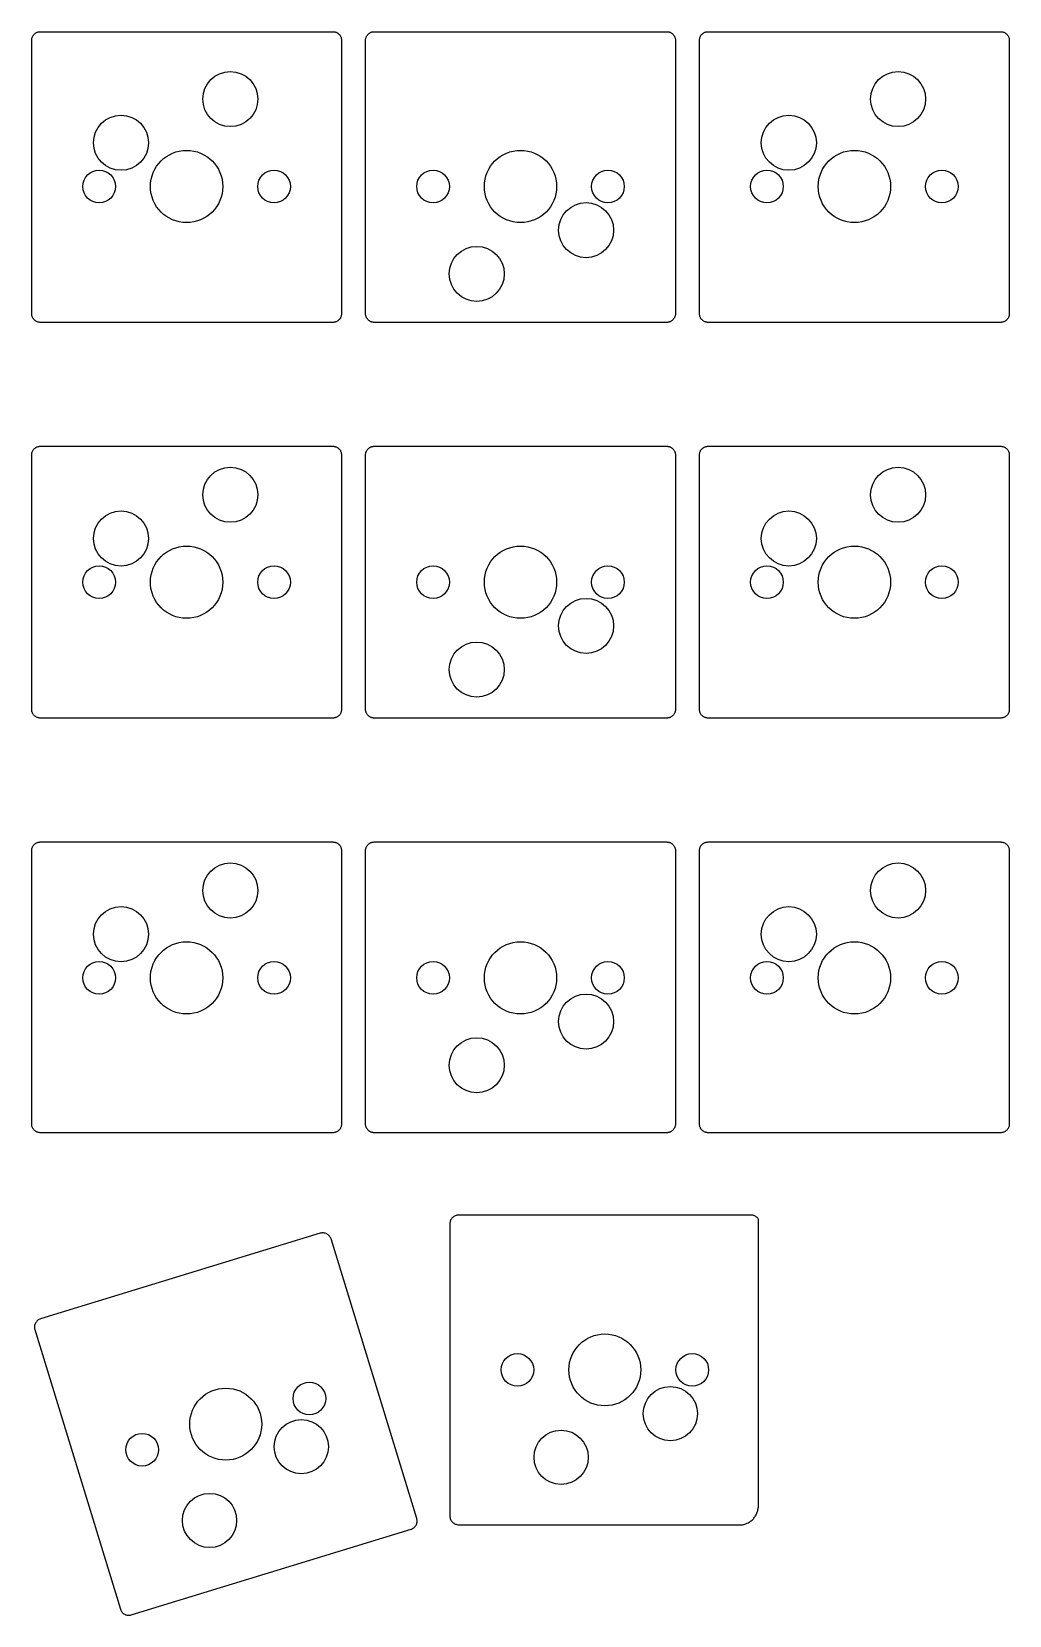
# Model space of a CAD drawing. Header units: millimetres. Extents: x 0.2 to 97, y -94.5 to -0.2.
# Drawn here: x 0.2 to 57, y -92.3 to -0.2 of the extents above; entities that cross this region are included whole.
import ezdxf

# ---------------------------------------------------------------- set-up
doc = ezdxf.new("R2010")
doc.units = ezdxf.units.MM
doc.layers.add('backer_cutting', color=7, linetype='Continuous')

msp = doc.modelspace()

# ---------------------------------------------------------------- linework, layer by layer
at = {"layer": 'backer_cutting'}
for p, q in [((0.2, -0.7), (0.201, -0.667)), ((0.2, -16.6), (0.2, -0.7)), ((0.201, -0.667), (0.204, -0.635)), ((0.204, -0.635), (0.21, -0.602)), ((0.21, -0.602), (0.217, -0.571)), ((0.217, -0.571), (0.227, -0.539)), ((0.227, -0.539), (0.238, -0.509)), ((0.238, -0.509), (0.252, -0.479)), ((0.252, -0.479), (0.267, -0.45)), ((0.267, -0.45), (0.284, -0.422)), ((0.284, -0.422), (0.303, -0.396)), ((0.303, -0.396), (0.324, -0.37)), ((0.324, -0.37), (0.346, -0.346)), ((0.346, -0.346), (0.37, -0.324)), ((0.37, -0.324), (0.396, -0.303)), ((0.396, -0.303), (0.422, -0.284)), ((0.422, -0.284), (0.45, -0.267)), ((0.45, -0.267), (0.479, -0.252)), ((0.479, -0.252), (0.509, -0.238)), ((0.509, -0.238), (0.539, -0.227)), ((0.539, -0.227), (0.571, -0.217)), ((0.571, -0.217), (0.602, -0.21)), ((0.602, -0.21), (0.635, -0.204)), ((0.635, -0.204), (0.667, -0.201)), ((0.667, -0.201), (0.7, -0.2)), ((0.7, -0.2), (17.7, -0.2)), ((17.7, -0.2), (17.733, -0.201)), ((17.733, -0.201), (17.765, -0.204)), ((17.765, -0.204), (17.798, -0.21)), ((17.798, -0.21), (17.829, -0.217)), ((17.829, -0.217), (17.861, -0.227)), ((17.861, -0.227), (17.891, -0.238)), ((17.891, -0.238), (17.921, -0.252)), ((17.921, -0.252), (17.95, -0.267)), ((17.95, -0.267), (17.978, -0.284)), ((17.978, -0.284), (18.004, -0.303)), ((18.004, -0.303), (18.03, -0.324)), ((18.03, -0.324), (18.054, -0.346)), ((18.054, -0.346), (18.076, -0.37)), ((18.076, -0.37), (18.097, -0.396)), ((18.097, -0.396), (18.116, -0.422)), ((18.116, -0.422), (18.133, -0.45)), ((18.133, -0.45), (18.148, -0.479)), ((18.148, -0.479), (18.162, -0.509)), ((18.162, -0.509), (18.173, -0.539)), ((18.173, -0.539), (18.183, -0.571)), ((18.183, -0.571), (18.19, -0.602)), ((18.19, -0.602), (18.196, -0.635)), ((18.196, -0.635), (18.199, -0.667)), ((18.199, -0.667), (18.2, -0.7)), ((18.2, -0.7), (18.2, -16.6)), ((19.6, -0.7), (19.601, -0.667)), ((19.6, -16.6), (19.6, -0.7)), ((19.601, -0.667), (19.604, -0.635)), ((19.604, -0.635), (19.61, -0.602)), ((19.61, -0.602), (19.617, -0.571)), ((19.617, -0.571), (19.627, -0.539)), ((19.627, -0.539), (19.638, -0.509)), ((19.638, -0.509), (19.652, -0.479)), ((19.652, -0.479), (19.667, -0.45)), ((19.667, -0.45), (19.684, -0.422)), ((19.684, -0.422), (19.703, -0.396)), ((19.703, -0.396), (19.724, -0.37)), ((19.724, -0.37), (19.746, -0.346)), ((19.746, -0.346), (19.77, -0.324)), ((19.77, -0.324), (19.796, -0.303)), ((19.796, -0.303), (19.822, -0.284)), ((19.822, -0.284), (19.85, -0.267)), ((19.85, -0.267), (19.879, -0.252)), ((19.879, -0.252), (19.909, -0.238)), ((19.909, -0.238), (19.939, -0.227)), ((19.939, -0.227), (19.971, -0.217)), ((19.971, -0.217), (20.002, -0.21)), ((20.002, -0.21), (20.035, -0.204)), ((20.035, -0.204), (20.067, -0.201)), ((20.067, -0.201), (20.1, -0.2)), ((20.1, -0.2), (37.1, -0.2)), ((37.1, -0.2), (37.133, -0.201)), ((37.133, -0.201), (37.165, -0.204)), ((37.165, -0.204), (37.198, -0.21)), ((37.198, -0.21), (37.229, -0.217)), ((37.229, -0.217), (37.261, -0.227)), ((37.261, -0.227), (37.291, -0.238)), ((37.291, -0.238), (37.321, -0.252)), ((37.321, -0.252), (37.35, -0.267)), ((37.35, -0.267), (37.378, -0.284)), ((37.378, -0.284), (37.404, -0.303)), ((37.404, -0.303), (37.43, -0.324)), ((37.43, -0.324), (37.454, -0.346)), ((37.454, -0.346), (37.476, -0.37)), ((37.476, -0.37), (37.497, -0.396)), ((37.497, -0.396), (37.516, -0.422)), ((37.516, -0.422), (37.533, -0.45)), ((37.533, -0.45), (37.548, -0.479)), ((37.548, -0.479), (37.562, -0.509)), ((37.562, -0.509), (37.573, -0.539)), ((37.573, -0.539), (37.583, -0.571)), ((37.583, -0.571), (37.59, -0.602)), ((37.59, -0.602), (37.596, -0.635)), ((37.596, -0.635), (37.599, -0.667)), ((37.599, -0.667), (37.6, -0.7)), ((37.6, -0.7), (37.6, -16.6)), ((39, -0.7), (39.001, -0.667)), ((39, -16.6), (39, -0.7)), ((39.001, -0.667), (39.004, -0.635)), ((39.004, -0.635), (39.01, -0.602)), ((39.01, -0.602), (39.017, -0.571)), ((39.017, -0.571), (39.027, -0.539)), ((39.027, -0.539), (39.038, -0.509)), ((39.038, -0.509), (39.052, -0.479)), ((39.052, -0.479), (39.067, -0.45)), ((39.067, -0.45), (39.084, -0.422)), ((39.084, -0.422), (39.103, -0.396)), ((39.103, -0.396), (39.124, -0.37)), ((39.124, -0.37), (39.146, -0.346)), ((39.146, -0.346), (39.17, -0.324)), ((39.17, -0.324), (39.196, -0.303)), ((39.196, -0.303), (39.222, -0.284)), ((39.222, -0.284), (39.25, -0.267)), ((39.25, -0.267), (39.279, -0.252)), ((39.279, -0.252), (39.309, -0.238)), ((39.309, -0.238), (39.339, -0.227)), ((39.339, -0.227), (39.371, -0.217)), ((39.371, -0.217), (39.402, -0.21)), ((39.402, -0.21), (39.435, -0.204)), ((39.435, -0.204), (39.467, -0.201)), ((39.467, -0.201), (39.5, -0.2)), ((39.5, -0.2), (56.5, -0.2)), ((56.5, -0.2), (56.533, -0.201)), ((56.533, -0.201), (56.565, -0.204)), ((56.565, -0.204), (56.598, -0.21)), ((56.598, -0.21), (56.629, -0.217)), ((56.629, -0.217), (56.661, -0.227)), ((56.661, -0.227), (56.691, -0.238)), ((56.691, -0.238), (56.721, -0.252)), ((56.721, -0.252), (56.75, -0.267)), ((56.75, -0.267), (56.778, -0.284)), ((56.778, -0.284), (56.804, -0.303)), ((56.804, -0.303), (56.83, -0.324)), ((56.83, -0.324), (56.854, -0.346)), ((56.854, -0.346), (56.876, -0.37)), ((56.876, -0.37), (56.897, -0.396)), ((56.897, -0.396), (56.916, -0.422)), ((56.916, -0.422), (56.933, -0.45)), ((56.933, -0.45), (56.948, -0.479)), ((56.948, -0.479), (56.962, -0.509)), ((56.962, -0.509), (56.973, -0.539)), ((56.973, -0.539), (56.983, -0.571)), ((56.983, -0.571), (56.99, -0.602)), ((56.99, -0.602), (56.996, -0.635)), ((56.996, -0.635), (56.999, -0.667)), ((56.999, -0.667), (57, -0.7)), ((57, -0.7), (57, -16.6)), ((0.201, -16.633), (0.2, -16.6)), ((0.204, -16.665), (0.201, -16.633)), ((0.21, -16.698), (0.204, -16.665)), ((0.217, -16.729), (0.21, -16.698)), ((0.227, -16.761), (0.217, -16.729)), ((0.238, -16.791), (0.227, -16.761)), ((0.252, -16.821), (0.238, -16.791)), ((0.267, -16.85), (0.252, -16.821)), ((0.284, -16.878), (0.267, -16.85)), ((0.303, -16.904), (0.284, -16.878)), ((0.324, -16.93), (0.303, -16.904)), ((0.346, -16.954), (0.324, -16.93)), ((0.37, -16.976), (0.346, -16.954)), ((0.396, -16.997), (0.37, -16.976)), ((0.422, -17.016), (0.396, -16.997)), ((0.45, -17.033), (0.422, -17.016)), ((0.479, -17.048), (0.45, -17.033)), ((0.509, -17.062), (0.479, -17.048)), ((0.539, -17.073), (0.509, -17.062)), ((0.571, -17.083), (0.539, -17.073)), ((0.602, -17.09), (0.571, -17.083)), ((0.635, -17.096), (0.602, -17.09)), ((0.667, -17.099), (0.635, -17.096)), ((0.7, -17.1), (0.667, -17.099)), ((17.7, -17.1), (0.7, -17.1)), ((17.733, -17.099), (17.7, -17.1)), ((17.765, -17.096), (17.733, -17.099)), ((17.798, -17.09), (17.765, -17.096)), ((17.829, -17.083), (17.798, -17.09)), ((17.861, -17.073), (17.829, -17.083)), ((17.891, -17.062), (17.861, -17.073)), ((17.921, -17.048), (17.891, -17.062)), ((17.95, -17.033), (17.921, -17.048)), ((17.978, -17.016), (17.95, -17.033)), ((18.004, -16.997), (17.978, -17.016)), ((18.03, -16.976), (18.004, -16.997)), ((18.054, -16.954), (18.03, -16.976)), ((18.076, -16.93), (18.054, -16.954)), ((18.097, -16.904), (18.076, -16.93)), ((18.116, -16.878), (18.097, -16.904)), ((18.133, -16.85), (18.116, -16.878)), ((18.148, -16.821), (18.133, -16.85)), ((18.162, -16.791), (18.148, -16.821)), ((18.173, -16.761), (18.162, -16.791)), ((18.183, -16.729), (18.173, -16.761)), ((18.19, -16.698), (18.183, -16.729)), ((18.196, -16.665), (18.19, -16.698)), ((18.199, -16.633), (18.196, -16.665)), ((18.2, -16.6), (18.199, -16.633)), ((19.601, -16.633), (19.6, -16.6)), ((19.604, -16.665), (19.601, -16.633)), ((19.61, -16.698), (19.604, -16.665)), ((19.617, -16.729), (19.61, -16.698)), ((19.627, -16.761), (19.617, -16.729)), ((19.638, -16.791), (19.627, -16.761)), ((19.652, -16.821), (19.638, -16.791)), ((19.667, -16.85), (19.652, -16.821)), ((19.684, -16.878), (19.667, -16.85)), ((19.703, -16.904), (19.684, -16.878)), ((19.724, -16.93), (19.703, -16.904)), ((19.746, -16.954), (19.724, -16.93)), ((19.77, -16.976), (19.746, -16.954)), ((19.796, -16.997), (19.77, -16.976)), ((19.822, -17.016), (19.796, -16.997)), ((19.85, -17.033), (19.822, -17.016)), ((19.879, -17.048), (19.85, -17.033)), ((19.909, -17.062), (19.879, -17.048)), ((19.939, -17.073), (19.909, -17.062)), ((19.971, -17.083), (19.939, -17.073)), ((20.002, -17.09), (19.971, -17.083)), ((20.035, -17.096), (20.002, -17.09)), ((20.067, -17.099), (20.035, -17.096)), ((20.1, -17.1), (20.067, -17.099)), ((37.1, -17.1), (20.1, -17.1)), ((37.133, -17.099), (37.1, -17.1)), ((37.165, -17.096), (37.133, -17.099)), ((37.198, -17.09), (37.165, -17.096)), ((37.229, -17.083), (37.198, -17.09)), ((37.261, -17.073), (37.229, -17.083)), ((37.291, -17.062), (37.261, -17.073)), ((37.321, -17.048), (37.291, -17.062)), ((37.35, -17.033), (37.321, -17.048)), ((37.378, -17.016), (37.35, -17.033)), ((37.404, -16.997), (37.378, -17.016)), ((37.43, -16.976), (37.404, -16.997)), ((37.454, -16.954), (37.43, -16.976)), ((37.476, -16.93), (37.454, -16.954)), ((37.497, -16.904), (37.476, -16.93)), ((37.516, -16.878), (37.497, -16.904)), ((37.533, -16.85), (37.516, -16.878)), ((37.548, -16.821), (37.533, -16.85)), ((37.562, -16.791), (37.548, -16.821)), ((37.573, -16.761), (37.562, -16.791)), ((37.583, -16.729), (37.573, -16.761)), ((37.59, -16.698), (37.583, -16.729)), ((37.596, -16.665), (37.59, -16.698)), ((37.599, -16.633), (37.596, -16.665)), ((37.6, -16.6), (37.599, -16.633)), ((39.001, -16.633), (39, -16.6)), ((39.004, -16.665), (39.001, -16.633)), ((39.01, -16.698), (39.004, -16.665)), ((39.017, -16.729), (39.01, -16.698)), ((39.027, -16.761), (39.017, -16.729)), ((39.038, -16.791), (39.027, -16.761)), ((39.052, -16.821), (39.038, -16.791)), ((39.067, -16.85), (39.052, -16.821)), ((39.084, -16.878), (39.067, -16.85)), ((39.103, -16.904), (39.084, -16.878)), ((39.124, -16.93), (39.103, -16.904)), ((39.146, -16.954), (39.124, -16.93)), ((39.17, -16.976), (39.146, -16.954)), ((39.196, -16.997), (39.17, -16.976)), ((39.222, -17.016), (39.196, -16.997)), ((39.25, -17.033), (39.222, -17.016)), ((39.279, -17.048), (39.25, -17.033)), ((39.309, -17.062), (39.279, -17.048)), ((39.339, -17.073), (39.309, -17.062)), ((39.371, -17.083), (39.339, -17.073)), ((39.402, -17.09), (39.371, -17.083)), ((39.435, -17.096), (39.402, -17.09)), ((39.467, -17.099), (39.435, -17.096)), ((39.5, -17.1), (39.467, -17.099)), ((56.5, -17.1), (39.5, -17.1)), ((56.533, -17.099), (56.5, -17.1)), ((56.565, -17.096), (56.533, -17.099)), ((56.598, -17.09), (56.565, -17.096)), ((56.629, -17.083), (56.598, -17.09)), ((56.661, -17.073), (56.629, -17.083)), ((56.691, -17.062), (56.661, -17.073)), ((56.721, -17.048), (56.691, -17.062)), ((56.75, -17.033), (56.721, -17.048)), ((56.778, -17.016), (56.75, -17.033)), ((56.804, -16.997), (56.778, -17.016)), ((56.83, -16.976), (56.804, -16.997)), ((56.854, -16.954), (56.83, -16.976)), ((56.876, -16.93), (56.854, -16.954)), ((56.897, -16.904), (56.876, -16.93)), ((56.916, -16.878), (56.897, -16.904)), ((56.933, -16.85), (56.916, -16.878)), ((56.948, -16.821), (56.933, -16.85)), ((56.962, -16.791), (56.948, -16.821)), ((56.973, -16.761), (56.962, -16.791)), ((56.983, -16.729), (56.973, -16.761)), ((56.99, -16.698), (56.983, -16.729)), ((56.996, -16.665), (56.99, -16.698)), ((56.999, -16.633), (56.996, -16.665)), ((57, -16.6), (56.999, -16.633)), ((0.2, -24.805), (0.201, -24.772)), ((0.2, -39.605), (0.2, -24.805)), ((0.201, -24.772), (0.204, -24.739)), ((0.204, -24.739), (0.21, -24.707)), ((0.21, -24.707), (0.217, -24.675)), ((0.217, -24.675), (0.227, -24.644)), ((0.227, -24.644), (0.238, -24.613)), ((0.238, -24.613), (0.252, -24.583)), ((0.252, -24.583), (0.267, -24.555)), ((0.267, -24.555), (0.284, -24.527)), ((0.284, -24.527), (0.303, -24.5)), ((0.303, -24.5), (0.324, -24.475)), ((0.324, -24.475), (0.346, -24.451)), ((0.346, -24.451), (0.37, -24.429)), ((0.37, -24.429), (0.396, -24.408)), ((0.396, -24.408), (0.422, -24.389)), ((0.422, -24.389), (0.45, -24.372)), ((0.45, -24.372), (0.479, -24.356)), ((0.479, -24.356), (0.509, -24.343)), ((0.509, -24.343), (0.539, -24.331)), ((0.539, -24.331), (0.571, -24.322)), ((0.571, -24.322), (0.602, -24.314)), ((0.602, -24.314), (0.635, -24.309)), ((0.635, -24.309), (0.667, -24.306)), ((0.667, -24.306), (0.7, -24.305)), ((0.7, -24.305), (17.7, -24.305)), ((17.7, -24.305), (17.733, -24.306)), ((17.733, -24.306), (17.765, -24.309)), ((17.765, -24.309), (17.798, -24.314)), ((17.798, -24.314), (17.829, -24.322)), ((17.829, -24.322), (17.861, -24.331)), ((17.861, -24.331), (17.891, -24.343)), ((17.891, -24.343), (17.921, -24.356)), ((17.921, -24.356), (17.95, -24.372)), ((17.95, -24.372), (17.978, -24.389)), ((17.978, -24.389), (18.004, -24.408)), ((18.004, -24.408), (18.03, -24.429)), ((18.03, -24.429), (18.054, -24.451)), ((18.054, -24.451), (18.076, -24.475)), ((18.076, -24.475), (18.097, -24.5)), ((18.097, -24.5), (18.116, -24.527)), ((18.116, -24.527), (18.133, -24.555)), ((18.133, -24.555), (18.148, -24.583)), ((18.148, -24.583), (18.162, -24.613)), ((18.162, -24.613), (18.173, -24.644)), ((18.173, -24.644), (18.183, -24.675)), ((18.183, -24.675), (18.19, -24.707)), ((18.19, -24.707), (18.196, -24.739)), ((18.196, -24.739), (18.199, -24.772)), ((18.199, -24.772), (18.2, -24.805)), ((18.2, -24.805), (18.2, -39.605)), ((19.6, -24.805), (19.601, -24.772)), ((19.6, -39.605), (19.6, -24.805)), ((19.601, -24.772), (19.604, -24.739)), ((19.604, -24.739), (19.61, -24.707)), ((19.61, -24.707), (19.617, -24.675)), ((19.617, -24.675), (19.627, -24.644)), ((19.627, -24.644), (19.638, -24.613)), ((19.638, -24.613), (19.652, -24.583)), ((19.652, -24.583), (19.667, -24.555)), ((19.667, -24.555), (19.684, -24.527)), ((19.684, -24.527), (19.703, -24.5)), ((19.703, -24.5), (19.724, -24.475)), ((19.724, -24.475), (19.746, -24.451)), ((19.746, -24.451), (19.77, -24.429)), ((19.77, -24.429), (19.796, -24.408)), ((19.796, -24.408), (19.822, -24.389)), ((19.822, -24.389), (19.85, -24.372)), ((19.85, -24.372), (19.879, -24.356)), ((19.879, -24.356), (19.909, -24.343)), ((19.909, -24.343), (19.939, -24.331)), ((19.939, -24.331), (19.971, -24.322)), ((19.971, -24.322), (20.002, -24.314)), ((20.002, -24.314), (20.035, -24.309)), ((20.035, -24.309), (20.067, -24.306)), ((20.067, -24.306), (20.1, -24.305)), ((20.1, -24.305), (37.1, -24.305)), ((37.1, -24.305), (37.133, -24.306)), ((37.133, -24.306), (37.165, -24.309)), ((37.165, -24.309), (37.198, -24.314)), ((37.198, -24.314), (37.229, -24.322)), ((37.229, -24.322), (37.261, -24.331)), ((37.261, -24.331), (37.291, -24.343)), ((37.291, -24.343), (37.321, -24.356)), ((37.321, -24.356), (37.35, -24.372)), ((37.35, -24.372), (37.378, -24.389)), ((37.378, -24.389), (37.404, -24.408)), ((37.404, -24.408), (37.43, -24.429)), ((37.43, -24.429), (37.454, -24.451)), ((37.454, -24.451), (37.476, -24.475)), ((37.476, -24.475), (37.497, -24.5)), ((37.497, -24.5), (37.516, -24.527)), ((37.516, -24.527), (37.533, -24.555)), ((37.533, -24.555), (37.548, -24.583)), ((37.548, -24.583), (37.562, -24.613)), ((37.562, -24.613), (37.573, -24.644)), ((37.573, -24.644), (37.583, -24.675)), ((37.583, -24.675), (37.59, -24.707)), ((37.59, -24.707), (37.596, -24.739)), ((37.596, -24.739), (37.599, -24.772)), ((37.599, -24.772), (37.6, -24.805)), ((37.6, -24.805), (37.6, -39.605)), ((39, -24.805), (39.001, -24.772)), ((39, -39.605), (39, -24.805)), ((39.001, -24.772), (39.004, -24.739)), ((39.004, -24.739), (39.01, -24.707)), ((39.01, -24.707), (39.017, -24.675)), ((39.017, -24.675), (39.027, -24.644)), ((39.027, -24.644), (39.038, -24.613)), ((39.038, -24.613), (39.052, -24.583)), ((39.052, -24.583), (39.067, -24.555)), ((39.067, -24.555), (39.084, -24.527)), ((39.084, -24.527), (39.103, -24.5)), ((39.103, -24.5), (39.124, -24.475)), ((39.124, -24.475), (39.146, -24.451)), ((39.146, -24.451), (39.17, -24.429)), ((39.17, -24.429), (39.196, -24.408)), ((39.196, -24.408), (39.222, -24.389)), ((39.222, -24.389), (39.25, -24.372)), ((39.25, -24.372), (39.279, -24.356)), ((39.279, -24.356), (39.309, -24.343)), ((39.309, -24.343), (39.339, -24.331)), ((39.339, -24.331), (39.371, -24.322)), ((39.371, -24.322), (39.402, -24.314)), ((39.402, -24.314), (39.435, -24.309)), ((39.435, -24.309), (39.467, -24.306)), ((39.467, -24.306), (39.5, -24.305)), ((39.5, -24.305), (56.5, -24.305)), ((56.5, -24.305), (56.533, -24.306)), ((56.533, -24.306), (56.565, -24.309)), ((56.565, -24.309), (56.598, -24.314)), ((56.598, -24.314), (56.629, -24.322)), ((56.629, -24.322), (56.661, -24.331)), ((56.661, -24.331), (56.691, -24.343)), ((56.691, -24.343), (56.721, -24.356)), ((56.721, -24.356), (56.75, -24.372)), ((56.75, -24.372), (56.778, -24.389)), ((56.778, -24.389), (56.804, -24.408)), ((56.804, -24.408), (56.83, -24.429)), ((56.83, -24.429), (56.854, -24.451)), ((56.854, -24.451), (56.876, -24.475)), ((56.876, -24.475), (56.897, -24.5)), ((56.897, -24.5), (56.916, -24.527)), ((56.916, -24.527), (56.933, -24.555)), ((56.933, -24.555), (56.948, -24.583)), ((56.948, -24.583), (56.962, -24.613)), ((56.962, -24.613), (56.973, -24.644)), ((56.973, -24.644), (56.983, -24.675)), ((56.983, -24.675), (56.99, -24.707)), ((56.99, -24.707), (56.996, -24.739)), ((56.996, -24.739), (56.999, -24.772)), ((56.999, -24.772), (57, -24.805)), ((57, -24.805), (57, -39.605)), ((0.201, -39.637), (0.2, -39.605)), ((0.204, -39.67), (0.201, -39.637)), ((0.21, -39.702), (0.204, -39.67)), ((0.217, -39.734), (0.21, -39.702)), ((0.227, -39.765), (0.217, -39.734)), ((0.238, -39.796), (0.227, -39.765)), ((0.252, -39.826), (0.238, -39.796)), ((0.267, -39.855), (0.252, -39.826)), ((0.284, -39.882), (0.267, -39.855)), ((0.303, -39.909), (0.284, -39.882)), ((0.324, -39.934), (0.303, -39.909)), ((0.346, -39.958), (0.324, -39.934)), ((0.37, -39.98), (0.346, -39.958)), ((0.396, -40.001), (0.37, -39.98)), ((0.422, -40.02), (0.396, -40.001)), ((0.45, -40.038), (0.422, -40.02)), ((0.479, -40.053), (0.45, -40.038)), ((0.509, -40.067), (0.479, -40.053)), ((0.539, -40.078), (0.509, -40.067)), ((0.571, -40.088), (0.539, -40.078)), ((0.602, -40.095), (0.571, -40.088)), ((0.635, -40.1), (0.602, -40.095)), ((0.667, -40.103), (0.635, -40.1)), ((0.7, -40.105), (0.667, -40.103)), ((17.7, -40.105), (0.7, -40.105)), ((17.733, -40.103), (17.7, -40.105)), ((17.765, -40.1), (17.733, -40.103)), ((17.798, -40.095), (17.765, -40.1)), ((17.829, -40.088), (17.798, -40.095)), ((17.861, -40.078), (17.829, -40.088)), ((17.891, -40.067), (17.861, -40.078)), ((17.921, -40.053), (17.891, -40.067)), ((17.95, -40.038), (17.921, -40.053)), ((17.978, -40.02), (17.95, -40.038)), ((18.004, -40.001), (17.978, -40.02)), ((18.03, -39.98), (18.004, -40.001)), ((18.054, -39.958), (18.03, -39.98)), ((18.076, -39.934), (18.054, -39.958)), ((18.097, -39.909), (18.076, -39.934)), ((18.116, -39.882), (18.097, -39.909)), ((18.133, -39.855), (18.116, -39.882)), ((18.148, -39.826), (18.133, -39.855)), ((18.162, -39.796), (18.148, -39.826)), ((18.173, -39.765), (18.162, -39.796)), ((18.183, -39.734), (18.173, -39.765)), ((18.19, -39.702), (18.183, -39.734)), ((18.196, -39.67), (18.19, -39.702)), ((18.199, -39.637), (18.196, -39.67)), ((18.2, -39.605), (18.199, -39.637)), ((19.601, -39.637), (19.6, -39.605)), ((19.604, -39.67), (19.601, -39.637)), ((19.61, -39.702), (19.604, -39.67)), ((19.617, -39.734), (19.61, -39.702)), ((19.627, -39.765), (19.617, -39.734)), ((19.638, -39.796), (19.627, -39.765)), ((19.652, -39.826), (19.638, -39.796)), ((19.667, -39.855), (19.652, -39.826)), ((19.684, -39.882), (19.667, -39.855)), ((19.703, -39.909), (19.684, -39.882)), ((19.724, -39.934), (19.703, -39.909)), ((19.746, -39.958), (19.724, -39.934)), ((19.77, -39.98), (19.746, -39.958)), ((19.796, -40.001), (19.77, -39.98)), ((19.822, -40.02), (19.796, -40.001)), ((19.85, -40.038), (19.822, -40.02)), ((19.879, -40.053), (19.85, -40.038)), ((19.909, -40.067), (19.879, -40.053)), ((19.939, -40.078), (19.909, -40.067)), ((19.971, -40.088), (19.939, -40.078)), ((20.002, -40.095), (19.971, -40.088)), ((20.035, -40.1), (20.002, -40.095)), ((20.067, -40.103), (20.035, -40.1)), ((20.1, -40.105), (20.067, -40.103)), ((37.1, -40.105), (20.1, -40.105)), ((37.133, -40.103), (37.1, -40.105)), ((37.165, -40.1), (37.133, -40.103)), ((37.198, -40.095), (37.165, -40.1)), ((37.229, -40.088), (37.198, -40.095)), ((37.261, -40.078), (37.229, -40.088)), ((37.291, -40.067), (37.261, -40.078)), ((37.321, -40.053), (37.291, -40.067)), ((37.35, -40.038), (37.321, -40.053)), ((37.378, -40.02), (37.35, -40.038)), ((37.404, -40.001), (37.378, -40.02)), ((37.43, -39.98), (37.404, -40.001)), ((37.454, -39.958), (37.43, -39.98)), ((37.476, -39.934), (37.454, -39.958)), ((37.497, -39.909), (37.476, -39.934)), ((37.516, -39.882), (37.497, -39.909)), ((37.533, -39.855), (37.516, -39.882)), ((37.548, -39.826), (37.533, -39.855)), ((37.562, -39.796), (37.548, -39.826)), ((37.573, -39.765), (37.562, -39.796)), ((37.583, -39.734), (37.573, -39.765)), ((37.59, -39.702), (37.583, -39.734)), ((37.596, -39.67), (37.59, -39.702)), ((37.599, -39.637), (37.596, -39.67)), ((37.6, -39.605), (37.599, -39.637)), ((39.001, -39.637), (39, -39.605)), ((39.004, -39.67), (39.001, -39.637)), ((39.01, -39.702), (39.004, -39.67)), ((39.017, -39.734), (39.01, -39.702)), ((39.027, -39.765), (39.017, -39.734)), ((39.038, -39.796), (39.027, -39.765)), ((39.052, -39.826), (39.038, -39.796)), ((39.067, -39.855), (39.052, -39.826)), ((39.084, -39.882), (39.067, -39.855)), ((39.103, -39.909), (39.084, -39.882)), ((39.124, -39.934), (39.103, -39.909)), ((39.146, -39.958), (39.124, -39.934)), ((39.17, -39.98), (39.146, -39.958)), ((39.196, -40.001), (39.17, -39.98)), ((39.222, -40.02), (39.196, -40.001)), ((39.25, -40.038), (39.222, -40.02)), ((39.279, -40.053), (39.25, -40.038)), ((39.309, -40.067), (39.279, -40.053)), ((39.339, -40.078), (39.309, -40.067)), ((39.371, -40.088), (39.339, -40.078)), ((39.402, -40.095), (39.371, -40.088)), ((39.435, -40.1), (39.402, -40.095)), ((39.467, -40.103), (39.435, -40.1)), ((39.5, -40.105), (39.467, -40.103)), ((56.5, -40.105), (39.5, -40.105)), ((56.533, -40.103), (56.5, -40.105)), ((56.565, -40.1), (56.533, -40.103)), ((56.598, -40.095), (56.565, -40.1)), ((56.629, -40.088), (56.598, -40.095)), ((56.661, -40.078), (56.629, -40.088)), ((56.691, -40.067), (56.661, -40.078)), ((56.721, -40.053), (56.691, -40.067)), ((56.75, -40.038), (56.721, -40.053)), ((56.778, -40.02), (56.75, -40.038)), ((56.804, -40.001), (56.778, -40.02)), ((56.83, -39.98), (56.804, -40.001)), ((56.854, -39.958), (56.83, -39.98)), ((56.876, -39.934), (56.854, -39.958)), ((56.897, -39.909), (56.876, -39.934)), ((56.916, -39.882), (56.897, -39.909)), ((56.933, -39.855), (56.916, -39.882)), ((56.948, -39.826), (56.933, -39.855)), ((56.962, -39.796), (56.948, -39.826)), ((56.973, -39.765), (56.962, -39.796)), ((56.983, -39.734), (56.973, -39.765)), ((56.99, -39.702), (56.983, -39.734)), ((56.996, -39.67), (56.99, -39.702)), ((56.999, -39.637), (56.996, -39.67)), ((57, -39.605), (56.999, -39.637)), ((0.2, -47.809), (0.201, -47.776)), ((0.2, -63.709), (0.2, -47.809)), ((0.201, -47.776), (0.204, -47.744)), ((0.204, -47.744), (0.21, -47.712)), ((0.21, -47.712), (0.217, -47.68)), ((0.217, -47.68), (0.227, -47.648)), ((0.227, -47.648), (0.238, -47.618)), ((0.238, -47.618), (0.252, -47.588)), ((0.252, -47.588), (0.267, -47.559)), ((0.267, -47.559), (0.284, -47.531)), ((0.284, -47.531), (0.303, -47.505)), ((0.303, -47.505), (0.324, -47.479)), ((0.324, -47.479), (0.346, -47.456)), ((0.346, -47.456), (0.37, -47.433)), ((0.37, -47.433), (0.396, -47.412)), ((0.396, -47.412), (0.422, -47.393)), ((0.422, -47.393), (0.45, -47.376)), ((0.45, -47.376), (0.479, -47.361)), ((0.479, -47.361), (0.509, -47.347)), ((0.509, -47.347), (0.539, -47.336)), ((0.539, -47.336), (0.571, -47.326)), ((0.571, -47.326), (0.602, -47.319)), ((0.602, -47.319), (0.635, -47.313)), ((0.635, -47.313), (0.667, -47.31)), ((0.667, -47.31), (0.7, -47.309)), ((0.7, -47.309), (17.7, -47.309)), ((17.7, -47.309), (17.733, -47.31)), ((17.733, -47.31), (17.765, -47.313)), ((17.765, -47.313), (17.798, -47.319)), ((17.798, -47.319), (17.829, -47.326)), ((17.829, -47.326), (17.861, -47.336)), ((17.861, -47.336), (17.891, -47.347)), ((17.891, -47.347), (17.921, -47.361)), ((17.921, -47.361), (17.95, -47.376)), ((17.95, -47.376), (17.978, -47.393)), ((17.978, -47.393), (18.004, -47.412)), ((18.004, -47.412), (18.03, -47.433)), ((18.03, -47.433), (18.054, -47.456)), ((18.054, -47.456), (18.076, -47.479)), ((18.076, -47.479), (18.097, -47.505)), ((18.097, -47.505), (18.116, -47.531)), ((18.116, -47.531), (18.133, -47.559)), ((18.133, -47.559), (18.148, -47.588)), ((18.148, -47.588), (18.162, -47.618)), ((18.162, -47.618), (18.173, -47.648)), ((18.173, -47.648), (18.183, -47.68)), ((18.183, -47.68), (18.19, -47.712)), ((18.19, -47.712), (18.196, -47.744)), ((18.196, -47.744), (18.199, -47.776)), ((18.199, -47.776), (18.2, -47.809)), ((18.2, -47.809), (18.2, -63.709)), ((19.6, -47.809), (19.601, -47.776)), ((19.6, -63.709), (19.6, -47.809)), ((19.601, -47.776), (19.604, -47.744)), ((19.604, -47.744), (19.61, -47.712)), ((19.61, -47.712), (19.617, -47.68)), ((19.617, -47.68), (19.627, -47.648)), ((19.627, -47.648), (19.638, -47.618)), ((19.638, -47.618), (19.652, -47.588)), ((19.652, -47.588), (19.667, -47.559)), ((19.667, -47.559), (19.684, -47.531)), ((19.684, -47.531), (19.703, -47.505)), ((19.703, -47.505), (19.724, -47.479)), ((19.724, -47.479), (19.746, -47.456)), ((19.746, -47.456), (19.77, -47.433)), ((19.77, -47.433), (19.796, -47.412)), ((19.796, -47.412), (19.822, -47.393)), ((19.822, -47.393), (19.85, -47.376)), ((19.85, -47.376), (19.879, -47.361)), ((19.879, -47.361), (19.909, -47.347)), ((19.909, -47.347), (19.939, -47.336)), ((19.939, -47.336), (19.971, -47.326)), ((19.971, -47.326), (20.002, -47.319)), ((20.002, -47.319), (20.035, -47.313)), ((20.035, -47.313), (20.067, -47.31)), ((20.067, -47.31), (20.1, -47.309)), ((20.1, -47.309), (37.1, -47.309)), ((37.1, -47.309), (37.133, -47.31)), ((37.133, -47.31), (37.165, -47.313)), ((37.165, -47.313), (37.198, -47.319)), ((37.198, -47.319), (37.229, -47.326)), ((37.229, -47.326), (37.261, -47.336)), ((37.261, -47.336), (37.291, -47.347)), ((37.291, -47.347), (37.321, -47.361)), ((37.321, -47.361), (37.35, -47.376)), ((37.35, -47.376), (37.378, -47.393)), ((37.378, -47.393), (37.404, -47.412)), ((37.404, -47.412), (37.43, -47.433)), ((37.43, -47.433), (37.454, -47.456)), ((37.454, -47.456), (37.476, -47.479)), ((37.476, -47.479), (37.497, -47.505)), ((37.497, -47.505), (37.516, -47.531)), ((37.516, -47.531), (37.533, -47.559)), ((37.533, -47.559), (37.548, -47.588)), ((37.548, -47.588), (37.562, -47.618)), ((37.562, -47.618), (37.573, -47.648)), ((37.573, -47.648), (37.583, -47.68)), ((37.583, -47.68), (37.59, -47.712)), ((37.59, -47.712), (37.596, -47.744)), ((37.596, -47.744), (37.599, -47.776)), ((37.599, -47.776), (37.6, -47.809)), ((37.6, -47.809), (37.6, -63.709)), ((39, -47.809), (39.001, -47.776)), ((39, -63.709), (39, -47.809)), ((39.001, -47.776), (39.004, -47.744)), ((39.004, -47.744), (39.01, -47.712)), ((39.01, -47.712), (39.017, -47.68)), ((39.017, -47.68), (39.027, -47.648)), ((39.027, -47.648), (39.038, -47.618)), ((39.038, -47.618), (39.052, -47.588)), ((39.052, -47.588), (39.067, -47.559)), ((39.067, -47.559), (39.084, -47.531)), ((39.084, -47.531), (39.103, -47.505)), ((39.103, -47.505), (39.124, -47.479)), ((39.124, -47.479), (39.146, -47.456)), ((39.146, -47.456), (39.17, -47.433)), ((39.17, -47.433), (39.196, -47.412)), ((39.196, -47.412), (39.222, -47.393)), ((39.222, -47.393), (39.25, -47.376)), ((39.25, -47.376), (39.279, -47.361)), ((39.279, -47.361), (39.309, -47.347)), ((39.309, -47.347), (39.339, -47.336)), ((39.339, -47.336), (39.371, -47.326)), ((39.371, -47.326), (39.402, -47.319)), ((39.402, -47.319), (39.435, -47.313)), ((39.435, -47.313), (39.467, -47.31)), ((39.467, -47.31), (39.5, -47.309)), ((39.5, -47.309), (56.5, -47.309)), ((56.5, -47.309), (56.533, -47.31)), ((56.533, -47.31), (56.565, -47.313)), ((56.565, -47.313), (56.598, -47.319)), ((56.598, -47.319), (56.629, -47.326)), ((56.629, -47.326), (56.661, -47.336)), ((56.661, -47.336), (56.691, -47.347)), ((56.691, -47.347), (56.721, -47.361)), ((56.721, -47.361), (56.75, -47.376)), ((56.75, -47.376), (56.778, -47.393)), ((56.778, -47.393), (56.804, -47.412)), ((56.804, -47.412), (56.83, -47.433)), ((56.83, -47.433), (56.854, -47.456)), ((56.854, -47.456), (56.876, -47.479)), ((56.876, -47.479), (56.897, -47.505)), ((56.897, -47.505), (56.916, -47.531)), ((56.916, -47.531), (56.933, -47.559)), ((56.933, -47.559), (56.948, -47.588)), ((56.948, -47.588), (56.962, -47.618)), ((56.962, -47.618), (56.973, -47.648)), ((56.973, -47.648), (56.983, -47.68)), ((56.983, -47.68), (56.99, -47.712)), ((56.99, -47.712), (56.996, -47.744)), ((56.996, -47.744), (56.999, -47.776)), ((56.999, -47.776), (57, -47.809)), ((57, -47.809), (57, -63.709)), ((0.201, -63.742), (0.2, -63.709)), ((0.204, -63.774), (0.201, -63.742)), ((0.21, -63.807), (0.204, -63.774)), ((0.217, -63.839), (0.21, -63.807)), ((0.227, -63.87), (0.217, -63.839)), ((0.238, -63.9), (0.227, -63.87)), ((0.252, -63.93), (0.238, -63.9)), ((0.267, -63.959), (0.252, -63.93)), ((0.284, -63.987), (0.267, -63.959)), ((0.303, -64.014), (0.284, -63.987)), ((0.324, -64.039), (0.303, -64.014)), ((0.346, -64.063), (0.324, -64.039)), ((0.37, -64.085), (0.346, -64.063)), ((0.396, -64.106), (0.37, -64.085)), ((0.422, -64.125), (0.396, -64.106)), ((0.45, -64.142), (0.422, -64.125)), ((0.479, -64.158), (0.45, -64.142)), ((0.509, -64.171), (0.479, -64.158)), ((0.539, -64.183), (0.509, -64.171)), ((0.571, -64.192), (0.539, -64.183)), ((0.602, -64.2), (0.571, -64.192)), ((0.635, -64.205), (0.602, -64.2)), ((0.667, -64.208), (0.635, -64.205)), ((0.7, -64.209), (0.667, -64.208)), ((17.7, -64.209), (0.7, -64.209)), ((17.733, -64.208), (17.7, -64.209)), ((17.765, -64.205), (17.733, -64.208)), ((17.798, -64.2), (17.765, -64.205)), ((17.829, -64.192), (17.798, -64.2)), ((17.861, -64.183), (17.829, -64.192)), ((17.891, -64.171), (17.861, -64.183)), ((17.921, -64.158), (17.891, -64.171)), ((17.95, -64.142), (17.921, -64.158)), ((17.978, -64.125), (17.95, -64.142)), ((18.004, -64.106), (17.978, -64.125)), ((18.03, -64.085), (18.004, -64.106)), ((18.054, -64.063), (18.03, -64.085)), ((18.076, -64.039), (18.054, -64.063)), ((18.097, -64.014), (18.076, -64.039)), ((18.116, -63.987), (18.097, -64.014)), ((18.133, -63.959), (18.116, -63.987)), ((18.148, -63.93), (18.133, -63.959)), ((18.162, -63.9), (18.148, -63.93)), ((18.173, -63.87), (18.162, -63.9)), ((18.183, -63.839), (18.173, -63.87)), ((18.19, -63.807), (18.183, -63.839)), ((18.196, -63.774), (18.19, -63.807)), ((18.199, -63.742), (18.196, -63.774)), ((18.2, -63.709), (18.199, -63.742)), ((19.601, -63.742), (19.6, -63.709)), ((19.604, -63.774), (19.601, -63.742)), ((19.61, -63.807), (19.604, -63.774)), ((19.617, -63.839), (19.61, -63.807)), ((19.627, -63.87), (19.617, -63.839)), ((19.638, -63.9), (19.627, -63.87)), ((19.652, -63.93), (19.638, -63.9)), ((19.667, -63.959), (19.652, -63.93)), ((19.684, -63.987), (19.667, -63.959)), ((19.703, -64.014), (19.684, -63.987)), ((19.724, -64.039), (19.703, -64.014)), ((19.746, -64.063), (19.724, -64.039)), ((19.77, -64.085), (19.746, -64.063)), ((19.796, -64.106), (19.77, -64.085)), ((19.822, -64.125), (19.796, -64.106)), ((19.85, -64.142), (19.822, -64.125)), ((19.879, -64.158), (19.85, -64.142)), ((19.909, -64.171), (19.879, -64.158)), ((19.939, -64.183), (19.909, -64.171)), ((19.971, -64.192), (19.939, -64.183)), ((20.002, -64.2), (19.971, -64.192)), ((20.035, -64.205), (20.002, -64.2)), ((20.067, -64.208), (20.035, -64.205)), ((20.1, -64.209), (20.067, -64.208)), ((37.1, -64.209), (20.1, -64.209)), ((37.133, -64.208), (37.1, -64.209)), ((37.165, -64.205), (37.133, -64.208)), ((37.198, -64.2), (37.165, -64.205)), ((37.229, -64.192), (37.198, -64.2)), ((37.261, -64.183), (37.229, -64.192)), ((37.291, -64.171), (37.261, -64.183)), ((37.321, -64.158), (37.291, -64.171)), ((37.35, -64.142), (37.321, -64.158)), ((37.378, -64.125), (37.35, -64.142)), ((37.404, -64.106), (37.378, -64.125)), ((37.43, -64.085), (37.404, -64.106)), ((37.454, -64.063), (37.43, -64.085)), ((37.476, -64.039), (37.454, -64.063)), ((37.497, -64.014), (37.476, -64.039)), ((37.516, -63.987), (37.497, -64.014)), ((37.533, -63.959), (37.516, -63.987)), ((37.548, -63.93), (37.533, -63.959)), ((37.562, -63.9), (37.548, -63.93)), ((37.573, -63.87), (37.562, -63.9)), ((37.583, -63.839), (37.573, -63.87)), ((37.59, -63.807), (37.583, -63.839)), ((37.596, -63.774), (37.59, -63.807)), ((37.599, -63.742), (37.596, -63.774)), ((37.6, -63.709), (37.599, -63.742)), ((39.001, -63.742), (39, -63.709)), ((39.004, -63.774), (39.001, -63.742)), ((39.01, -63.807), (39.004, -63.774)), ((39.017, -63.839), (39.01, -63.807)), ((39.027, -63.87), (39.017, -63.839)), ((39.038, -63.9), (39.027, -63.87)), ((39.052, -63.93), (39.038, -63.9)), ((39.067, -63.959), (39.052, -63.93)), ((39.084, -63.987), (39.067, -63.959)), ((39.103, -64.014), (39.084, -63.987)), ((39.124, -64.039), (39.103, -64.014)), ((39.146, -64.063), (39.124, -64.039)), ((39.17, -64.085), (39.146, -64.063)), ((39.196, -64.106), (39.17, -64.085)), ((39.222, -64.125), (39.196, -64.106)), ((39.25, -64.142), (39.222, -64.125)), ((39.279, -64.158), (39.25, -64.142)), ((39.309, -64.171), (39.279, -64.158)), ((39.339, -64.183), (39.309, -64.171)), ((39.371, -64.192), (39.339, -64.183)), ((39.402, -64.2), (39.371, -64.192)), ((39.435, -64.205), (39.402, -64.2)), ((39.467, -64.208), (39.435, -64.205)), ((39.5, -64.209), (39.467, -64.208)), ((56.5, -64.209), (39.5, -64.209)), ((56.533, -64.208), (56.5, -64.209)), ((56.565, -64.205), (56.533, -64.208)), ((56.598, -64.2), (56.565, -64.205)), ((56.629, -64.192), (56.598, -64.2)), ((56.661, -64.183), (56.629, -64.192)), ((56.691, -64.171), (56.661, -64.183)), ((56.721, -64.158), (56.691, -64.171)), ((56.75, -64.142), (56.721, -64.158)), ((56.778, -64.125), (56.75, -64.142)), ((56.804, -64.106), (56.778, -64.125)), ((56.83, -64.085), (56.804, -64.106)), ((56.854, -64.063), (56.83, -64.085)), ((56.876, -64.039), (56.854, -64.063)), ((56.897, -64.014), (56.876, -64.039)), ((56.916, -63.987), (56.897, -64.014)), ((56.933, -63.959), (56.916, -63.987)), ((56.948, -63.93), (56.933, -63.959)), ((56.962, -63.9), (56.948, -63.93)), ((56.973, -63.87), (56.962, -63.9)), ((56.983, -63.839), (56.973, -63.87)), ((56.99, -63.807), (56.983, -63.839)), ((56.996, -63.774), (56.99, -63.807)), ((56.999, -63.742), (56.996, -63.774)), ((57, -63.709), (56.999, -63.742)), ((24.809, -69.038), (24.764, -69.059)), ((24.855, -69.022), (24.809, -69.038)), ((24.902, -69.01), (24.855, -69.022)), ((24.951, -69.002), (24.902, -69.01)), ((25, -69), (24.951, -69.002)), ((42, -69), (25, -69)), ((42.049, -69.002), (42, -69)), ((42.098, -69.01), (42.049, -69.002)), ((42.145, -69.022), (42.098, -69.01)), ((42.191, -69.038), (42.145, -69.022)), ((42.236, -69.059), (42.191, -69.038)), ((24.502, -69.451), (24.5, -69.5)), ((24.5, -69.5), (24.5, -86.5)), ((24.51, -69.402), (24.502, -69.451)), ((24.522, -69.355), (24.51, -69.402)), ((24.538, -69.309), (24.522, -69.355)), ((24.559, -69.264), (24.538, -69.309)), ((24.584, -69.222), (24.559, -69.264)), ((24.613, -69.183), (24.584, -69.222)), ((24.646, -69.146), (24.613, -69.183)), ((24.683, -69.113), (24.646, -69.146)), ((24.722, -69.084), (24.683, -69.113)), ((24.764, -69.059), (24.722, -69.084)), ((42.278, -69.084), (42.236, -69.059)), ((42.317, -69.113), (42.278, -69.084)), ((42.354, -69.146), (42.317, -69.113)), ((42.387, -69.183), (42.354, -69.146)), ((42.416, -69.222), (42.387, -69.183)), ((42.42, -69.229), (42.416, -69.222)), ((42.42, -85.898), (42.42, -69.229)), ((16.967, -70.057), (0.712, -75.035)), ((17.015, -70.045), (16.967, -70.057)), ((17.063, -70.038), (17.015, -70.045)), ((17.112, -70.035), (17.063, -70.038)), ((17.161, -70.037), (17.112, -70.035)), ((17.21, -70.044), (17.161, -70.037)), ((17.257, -70.056), (17.21, -70.044)), ((17.303, -70.073), (17.257, -70.056)), ((17.348, -70.093), (17.303, -70.073)), ((17.39, -70.119), (17.348, -70.093)), ((17.43, -70.148), (17.39, -70.119)), ((17.466, -70.181), (17.43, -70.148)), ((17.499, -70.217), (17.466, -70.181)), ((17.528, -70.256), (17.499, -70.217)), ((17.554, -70.298), (17.528, -70.256)), ((17.575, -70.342), (17.554, -70.298)), ((17.591, -70.389), (17.575, -70.342)), ((22.57, -86.643), (17.591, -70.389)), ((0.361, -75.466), (0.359, -75.515)), ((0.368, -75.417), (0.361, -75.466)), ((0.38, -75.37), (0.368, -75.417)), ((0.396, -75.323), (0.38, -75.37)), ((0.417, -75.279), (0.396, -75.323)), ((0.442, -75.237), (0.417, -75.279)), ((0.471, -75.197), (0.442, -75.237)), ((0.504, -75.161), (0.471, -75.197)), ((0.54, -75.128), (0.504, -75.161)), ((0.58, -75.098), (0.54, -75.128)), ((0.622, -75.073), (0.58, -75.098)), ((0.666, -75.052), (0.622, -75.073)), ((0.712, -75.035), (0.666, -75.052)), ((0.359, -75.515), (0.361, -75.564)), ((0.361, -75.564), (0.369, -75.612)), ((0.369, -75.612), (0.381, -75.66)), ((0.381, -75.66), (5.359, -91.915)), ((24.5, -86.5), (24.502, -86.549)), ((42.2, -86.567), (42.231, -86.522)), ((42.231, -86.522), (42.26, -86.476)), ((42.231, -86.522), (42.231, -86.522)), ((42.26, -86.476), (42.261, -86.476)), ((42.261, -86.476), (42.288, -86.428)), ((42.288, -86.428), (42.312, -86.379)), ((42.288, -86.428), (42.288, -86.428)), ((42.312, -86.379), (42.313, -86.379)), ((42.313, -86.379), (42.335, -86.329)), ((42.335, -86.328), (42.354, -86.278)), ((42.335, -86.329), (42.335, -86.328)), ((42.354, -86.278), (42.355, -86.277)), ((42.355, -86.277), (42.372, -86.225)), ((42.372, -86.225), (42.386, -86.172)), ((42.372, -86.225), (42.372, -86.225)), ((42.386, -86.172), (42.398, -86.119)), ((42.386, -86.172), (42.386, -86.172)), ((42.398, -86.118), (42.408, -86.065)), ((42.398, -86.119), (42.398, -86.118)), ((42.408, -86.064), (42.415, -86.01)), ((42.408, -86.065), (42.408, -86.064)), ((42.415, -86.01), (42.419, -85.955)), ((42.415, -86.01), (42.415, -86.01)), ((42.419, -85.955), (42.42, -85.898)), ((42.419, -85.955), (42.419, -85.955)), ((42.42, -85.898), (42.42, -85.898)), ((5.983, -92.246), (22.238, -87.268)), ((22.238, -87.268), (22.284, -87.251)), ((22.284, -87.251), (22.329, -87.23)), ((22.329, -87.23), (22.371, -87.205)), ((22.371, -87.205), (22.41, -87.175)), ((22.41, -87.175), (22.446, -87.142)), ((22.446, -87.142), (22.479, -87.106)), ((22.479, -87.106), (22.508, -87.066)), ((22.508, -87.066), (22.533, -87.024)), ((22.533, -87.024), (22.554, -86.98)), ((22.554, -86.98), (22.571, -86.934)), ((22.582, -86.691), (22.57, -86.643)), ((22.571, -86.934), (22.582, -86.886)), ((22.589, -86.739), (22.582, -86.691)), ((22.582, -86.886), (22.589, -86.837)), ((22.592, -86.788), (22.589, -86.739)), ((22.589, -86.837), (22.592, -86.788)), ((24.502, -86.549), (24.51, -86.598)), ((24.51, -86.598), (24.522, -86.645)), ((24.522, -86.645), (24.538, -86.691)), ((24.538, -86.691), (24.559, -86.736)), ((24.559, -86.736), (24.584, -86.778)), ((24.584, -86.778), (24.613, -86.817)), ((24.613, -86.817), (24.646, -86.854)), ((24.646, -86.854), (24.683, -86.887)), ((24.683, -86.887), (24.722, -86.916)), ((24.722, -86.916), (24.764, -86.941)), ((24.764, -86.941), (24.809, -86.962)), ((24.809, -86.962), (24.855, -86.978)), ((24.855, -86.978), (24.902, -86.99)), ((24.902, -86.99), (24.951, -86.998)), ((24.951, -86.998), (25, -87)), ((25, -87), (41.503, -87)), ((41.503, -87), (41.574, -86.986)), ((41.574, -86.986), (41.575, -86.986)), ((41.575, -86.986), (41.625, -86.972)), ((41.625, -86.972), (41.677, -86.955)), ((41.625, -86.972), (41.625, -86.972)), ((41.677, -86.955), (41.678, -86.954)), ((41.678, -86.954), (41.728, -86.935)), ((41.728, -86.935), (41.729, -86.935)), ((41.729, -86.935), (41.779, -86.913)), ((41.779, -86.912), (41.828, -86.888)), ((41.779, -86.913), (41.779, -86.912)), ((41.828, -86.888), (41.876, -86.861)), ((41.828, -86.888), (41.828, -86.888)), ((41.876, -86.86), (41.922, -86.831)), ((41.876, -86.861), (41.876, -86.86)), ((41.922, -86.831), (41.967, -86.8)), ((41.922, -86.831), (41.922, -86.831)), ((41.967, -86.799), (42.01, -86.766)), ((41.967, -86.8), (41.967, -86.799)), ((42.01, -86.766), (42.011, -86.766)), ((42.011, -86.766), (42.052, -86.73)), ((42.052, -86.73), (42.092, -86.692)), ((42.052, -86.73), (42.052, -86.73)), ((42.092, -86.692), (42.13, -86.652)), ((42.092, -86.692), (42.092, -86.692)), ((42.13, -86.652), (42.166, -86.611)), ((42.13, -86.652), (42.13, -86.652)), ((42.166, -86.61), (42.199, -86.567)), ((42.166, -86.611), (42.166, -86.61)), ((42.199, -86.567), (42.2, -86.567)), ((5.359, -91.915), (5.376, -91.961)), ((5.376, -91.961), (5.397, -92.005)), ((5.397, -92.005), (5.422, -92.047)), ((5.422, -92.047), (5.451, -92.086)), ((5.451, -92.086), (5.484, -92.123)), ((5.484, -92.123), (5.521, -92.155)), ((5.521, -92.155), (5.56, -92.185)), ((5.56, -92.185), (5.603, -92.21)), ((5.603, -92.21), (5.647, -92.231)), ((5.647, -92.231), (5.693, -92.247)), ((5.693, -92.247), (5.741, -92.259)), ((5.741, -92.259), (5.789, -92.266)), ((5.789, -92.266), (5.838, -92.268)), ((5.838, -92.268), (5.887, -92.266)), ((5.887, -92.266), (5.936, -92.258)), ((5.936, -92.258), (5.983, -92.246))]:
    msp.add_line(p, q, dxfattribs=at)
for centre, radius in [((11.74, -4.12), 1.6), ((50.54, -4.12), 1.6), ((5.39, -6.66), 1.6), ((44.19, -6.66), 1.6), ((9.2, -9.2), 2.1), ((28.6, -9.2), 2.1), ((48, -9.2), 2.1), ((4.12, -9.2), 0.95), ((14.28, -9.2), 0.95), ((23.52, -9.2), 0.95), ((33.68, -9.2), 0.95), ((42.92, -9.2), 0.95), ((53.08, -9.2), 0.95), ((32.41, -11.74), 1.6), ((26.06, -14.28), 1.6), ((11.74, -27.125), 1.6), ((50.54, -27.125), 1.6), ((5.39, -29.665), 1.6), ((44.19, -29.665), 1.6), ((9.2, -32.205), 2.1), ((28.6, -32.205), 2.1), ((48, -32.205), 2.1), ((4.12, -32.205), 0.95), ((14.28, -32.205), 0.95), ((23.52, -32.205), 0.95), ((33.68, -32.205), 0.95), ((42.92, -32.205), 0.95), ((53.08, -32.205), 0.95), ((32.41, -34.745), 1.6), ((26.06, -37.285), 1.6), ((11.74, -50.129), 1.6), ((50.54, -50.129), 1.6), ((5.39, -52.669), 1.6), ((44.19, -52.669), 1.6), ((9.2, -55.209), 2.1), ((28.6, -55.209), 2.1), ((48, -55.209), 2.1), ((4.12, -55.209), 0.95), ((14.28, -55.209), 0.95), ((23.52, -55.209), 0.95), ((33.68, -55.209), 0.95), ((42.92, -55.209), 0.95), ((53.08, -55.209), 0.95), ((32.41, -57.749), 1.6), ((26.06, -60.289), 1.6), ((33.5, -78), 2.09), ((28.42, -78), 0.95), ((38.58, -78), 0.95), ((11.475, -81.152), 2.09), ((16.333, -79.664), 0.95), ((37.31, -80.54), 1.575), ((15.862, -82.464), 1.575), ((6.618, -82.639), 0.95), ((30.96, -83.08), 1.575), ((10.534, -86.753), 1.575)]:
    msp.add_circle(centre, radius, dxfattribs=at)

doc.saveas('drawing.dxf')
